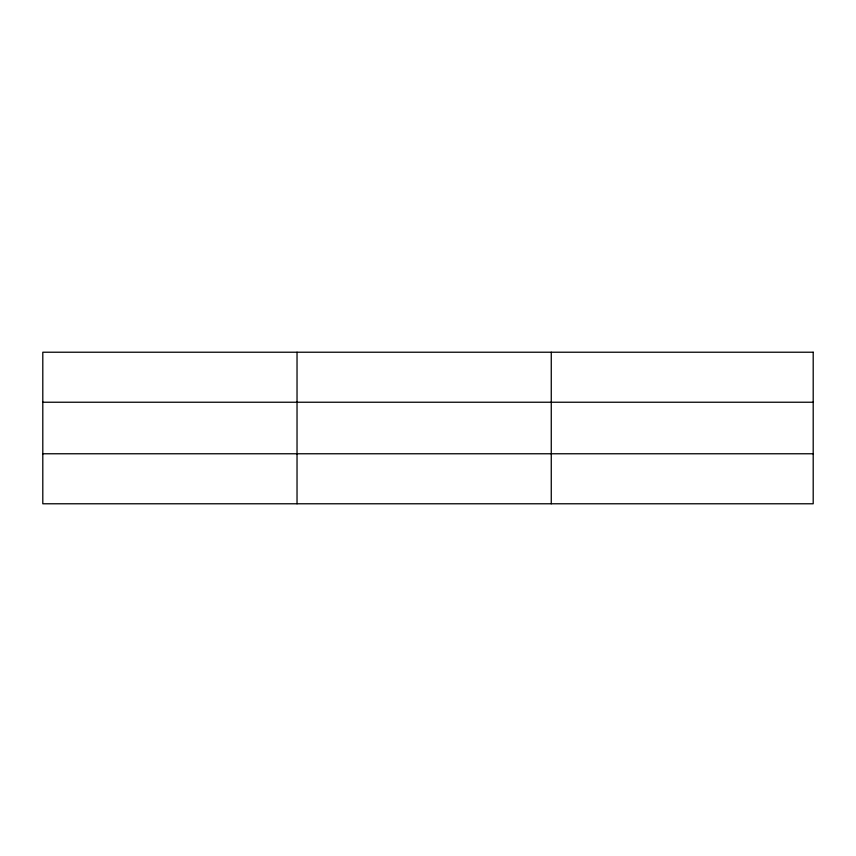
<?xml version="1.0" encoding="UTF-8"?>
<svg xmlns="http://www.w3.org/2000/svg" width="856" height="856" viewBox="0 0 856 856"><rect width="100%" height="100%" fill="white"/><g stroke="black" fill="none" stroke-linecap="round" stroke-linejoin="round"><path stroke-width="1.28" d="M297.032 352.223L297.032 503.777M551.264 352.223L551.264 503.777M42.8 402.234L813.2 402.234M42.8 453.766L813.2 453.766M813.2 352.223L813.2 503.777L42.8 503.777L42.8 352.223L813.2 352.223"/></g></svg>
